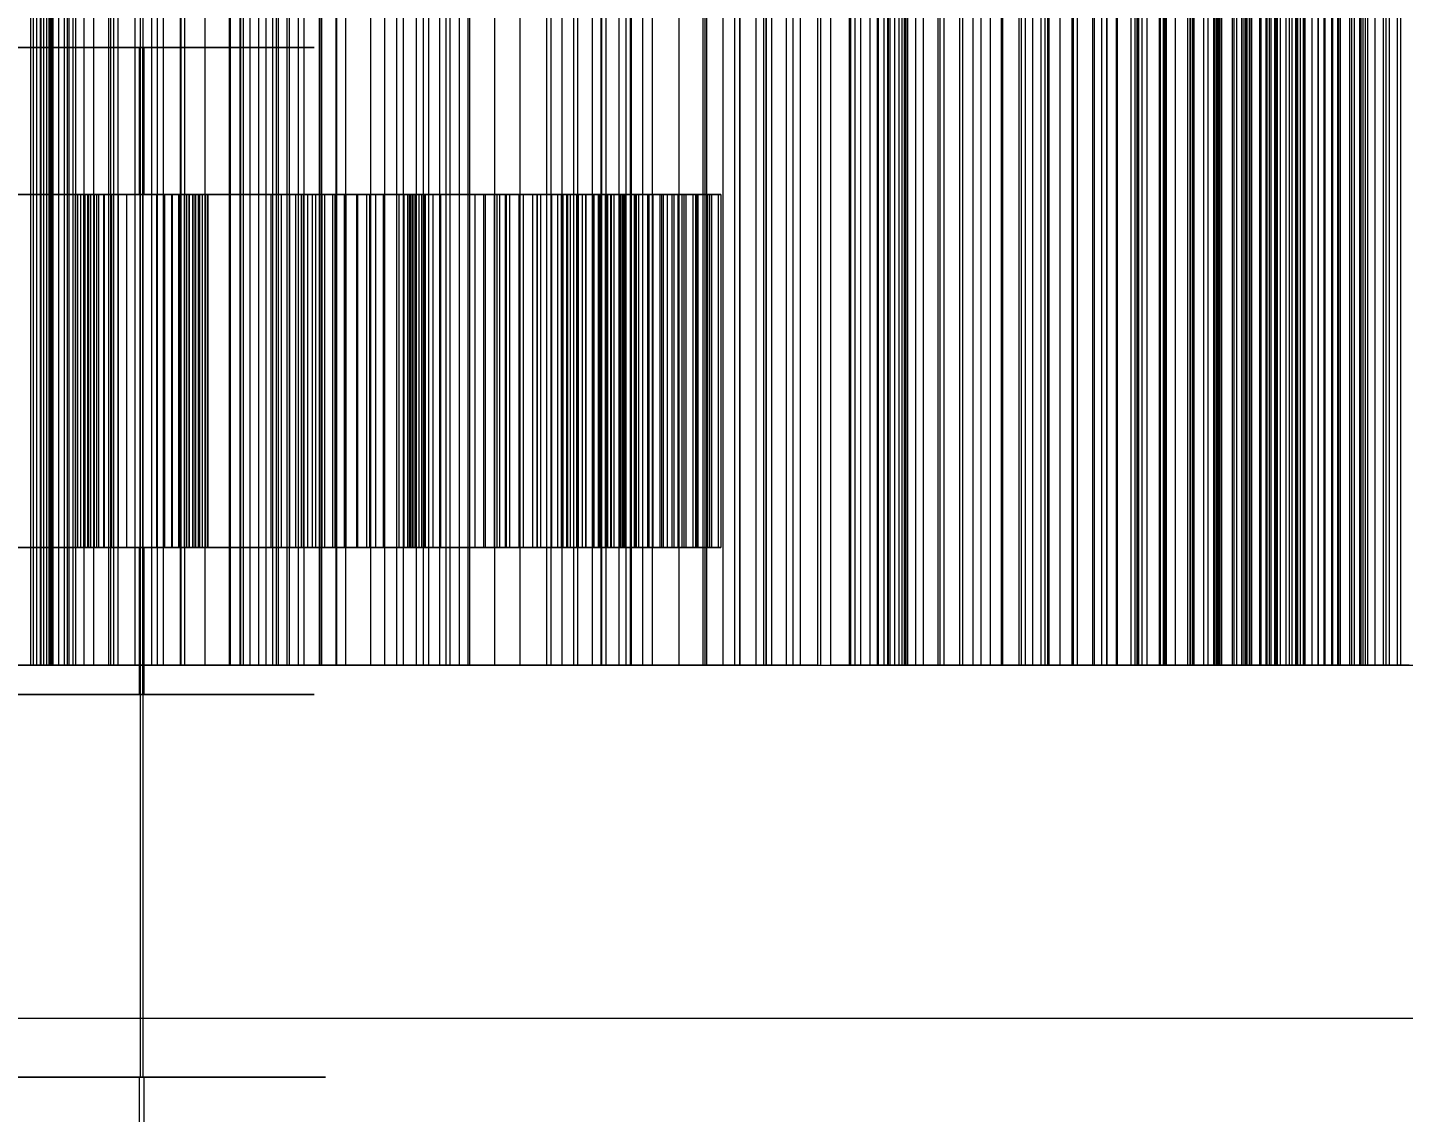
# Model space of a CAD drawing. Header units: millimetres. Extents: x -191664 to 191490, y -197311 to 10263.
# Drawn here: x 965.6 to 1199.5, y -109756 to -109571.6 of the extents above; entities that cross this region are included whole.
import ezdxf

# ---------------------------------------------------------------- set-up
doc = ezdxf.new("R2010")
doc.units = ezdxf.units.MM
doc.layers.add('DET_briquetadora_superior', color=7, linetype='Continuous', lineweight=0)
doc.layers.add('R15_COTAS_TRANSPORTE_P', color=1, linetype='Continuous', lineweight=0)
doc.dimstyles.new('PLANTA_20', dxfattribs={"dimtxt": 50, "dimasz": 30, "dimexe": 30, "dimexo": 16, "dimgap": 20, "dimtad": 1, "dimtih": 1, "dimtoh": 1, "dimdec": 1, "dimzin": 0, "dimdsep": 46, "dimcen": 0.09, "dimadec": 0, "dimazin": 0, "dimtfac": 1, "dimtdec": 4, "dimtofl": 0, "dimtmove": 0, "dimatfit": 3, "dimfxl": 1, "dimtolj": 1, "dimtzin": 0, "dimarcsym": 0})

# ---------------------------------------------------------------- blocks, each defined once
blk = doc.blocks.new('*D131')
at = {"layer": 'Defpoints', "color": 0, "transparency": 16777216}
for p in [(1100, -183968.15), (1139.8, -184162.66), (1104.62, -184212), (1304.62, -184212), (1304.62, -184212)]:
    blk.add_point(p, dxfattribs=at)
at = {"layer": 'R15_COTAS_TRANSPORTE_P', "color": 0, "lineweight": -2, "transparency": 16777216}
blk.add_arc((1304.62, -184212), 172.05, 140.0034, 169.9966, dxfattribs=at)
at = {"layer": 'R15_COTAS_TRANSPORTE_P', "color": 0, "transparency": 16777216}
for points in [[(1169.28, -184097.88), (1176.35, -184104.95), (1194.03, -184080.2)], [(1140.17, -184182.55), (1130.2, -184181.68), (1132.57, -184212)]]:
    blk.add_solid(points, dxfattribs=at)
blk = doc.blocks.new('*D133')
at = {"layer": 'Defpoints', "color": 0, "transparency": 16777216}
for p in [(439.69, -194147.98), (217.89, -194406.09), (-500, -194490), (-500, -194490), (500, -194490)]:
    blk.add_point(p, dxfattribs=at)
at = {"layer": 'R15_COTAS_TRANSPORTE_P', "color": 0, "lineweight": -2, "transparency": 16777216}
blk.add_arc((-500, -194490), 722.77, 2.37834, 17.62166, dxfattribs=at)
at = {"layer": 'R15_COTAS_TRANSPORTE_P', "color": 0, "transparency": 16777216}
for points in [[(184.12, -194272.81), (193.59, -194269.58), (179.18, -194242.8)], [(227.15, -194459.9), (217.15, -194460.11), (222.77, -194490)]]:
    blk.add_solid(points, dxfattribs=at)

msp = doc.modelspace()

# ---------------------------------------------------------------- linework, layer by layer
at = {"layer": 'DET_briquetadora_superior', "color": 9, "true_color": 0xb9c3c2}
for p, q in [((966.17, -109680), (966.17, -109480)), ((966.62, -109680), (966.62, -109480)), ((967.19, -109680), (967.19, -109480)), ((967.85, -109680), (967.85, -109480)), ((967.93, -109680), (967.93, -109480)), ((968.37, -109480), (968.37, -109680)), ((968.42, -109680), (968.42, -109480)), ((968.9, -109680), (968.9, -109480)), ((969.3, -109680), (969.3, -109480)), ((969.38, -109680), (969.38, -109480)), ((969.6, -109680), (969.6, -109480)), ((969.74, -109480), (969.74, -109680)), ((969.82, -109680), (969.82, -109480)), ((969.96, -109680), (969.96, -109480)), ((970, -109680), (970, -109480)), ((970.9, -109480), (970.9, -109680)), ((971.87, -109480), (971.87, -109680)), ((972.42, -109680), (972.42, -109480)), ((972.67, -109480), (972.67, -109680)), ((973.31, -109480), (973.31, -109680)), ((973.79, -109480), (973.79, -109680)), ((975.27, -109680), (975.27, -109480)), ((976.82, -109480), (976.82, -109680)), ((979.44, -109680), (979.44, -109480)), ((979.78, -109680), (979.78, -109480)), ((980.25, -109480), (980.25, -109680)), ((981.06, -109680), (981.06, -109480)), ((983.88, -109480), (983.88, -109680)), ((986.76, -109680), (986.76, -109480)), ((987.69, -109480), (987.69, -109680)), ((988.75, -109680), (988.75, -109480)), ((991.65, -109680), (991.65, -109480)), ((991.67, -109480), (991.67, -109680)), ((992.36, -109680), (992.36, -109480)), ((995.79, -109480), (995.79, -109680)), ((999.97, -109680), (999.97, -109480)), ((1000, -109480), (1000, -109680)), ((1000.06, -109480), (1000.06, -109680)), ((1001.76, -109680), (1001.76, -109480)), ((1001.82, -109480), (1001.82, -109680)), ((1002.35, -109680), (1002.35, -109480)), ((1003.44, -109480), (1003.44, -109680)), ((1004.88, -109480), (1004.88, -109680)), ((1006.16, -109480), (1006.16, -109680)), ((1007.28, -109480), (1007.28, -109680)), ((1007.91, -109480), (1007.91, -109680)), ((1008.26, -109480), (1008.26, -109680)), ((1009.74, -109680), (1009.74, -109480)), ((1010.17, -109680), (1010.17, -109480)), ((1011.65, -109480), (1011.65, -109680)), ((1012.67, -109680), (1012.67, -109480)), ((1015.26, -109680), (1015.26, -109480)), ((1015.53, -109680), (1015.53, -109480)), ((1015.59, -109480), (1015.59, -109680)), ((1018.12, -109680), (1018.12, -109480)), ((1018.21, -109680), (1018.21, -109480)), ((1019.69, -109480), (1019.69, -109680)), ((1023.94, -109480), (1023.94, -109680)), ((1026.38, -109680), (1026.38, -109480)), ((1028.34, -109480), (1028.34, -109680)), ((1029.46, -109480), (1029.46, -109680)), ((1031.71, -109480), (1031.71, -109680)), ((1032.86, -109480), (1032.86, -109680)), ((1033.77, -109480), (1033.77, -109680)), ((1035.67, -109480), (1035.67, -109680)), ((1036.76, -109480), (1036.76, -109680)), ((1037.42, -109480), (1037.42, -109680)), ((1039.02, -109480), (1039.02, -109680)), ((1040.48, -109480), (1040.48, -109680)), ((1040.55, -109680), (1040.55, -109480)), ((1040.78, -109480), (1040.78, -109680)), ((1044.98, -109480), (1044.98, -109680)), ((1049.33, -109480), (1049.33, -109680)), ((1053.82, -109480), (1053.82, -109680)), ((1054.66, -109680), (1054.66, -109480)), ((1056.47, -109480), (1056.47, -109680)), ((1058.44, -109480), (1058.44, -109680)), ((1059.13, -109480), (1059.13, -109680)), ((1061.62, -109480), (1061.62, -109680)), ((1063.09, -109480), (1063.09, -109680)), ((1063.17, -109480), (1063.17, -109680)), ((1063.95, -109480), (1063.95, -109680)), ((1066.15, -109480), (1066.15, -109680)), ((1067.35, -109480), (1067.35, -109680)), ((1068.14, -109680), (1068.14, -109480)), ((1068.21, -109480), (1068.21, -109680)), ((1070.15, -109480), (1070.15, -109680)), ((1071.78, -109480), (1071.78, -109680)), ((1076.34, -109480), (1076.34, -109680)), ((1080.5, -109680), (1080.5, -109480)), ((1080.77, -109480), (1080.77, -109680)), ((1081.02, -109480), (1081.02, -109680)), ((1083.81, -109480), (1083.81, -109680)), ((1085.81, -109480), (1085.81, -109680)), ((1086.64, -109480), (1086.64, -109680)), ((1086.7, -109480), (1086.7, -109680)), ((1089.45, -109480), (1089.45, -109680)), ((1090.72, -109480), (1090.72, -109680)), ((1091.11, -109480), (1091.11, -109680)), ((1091.24, -109680), (1091.24, -109480)), ((1092.08, -109480), (1092.08, -109680)), ((1094.58, -109480), (1094.58, -109680)), ((1095.71, -109480), (1095.71, -109680)), ((1096.97, -109480), (1096.97, -109680)), ((1099.97, -109680), (1099.97, -109480)), ((1100.43, -109480), (1100.43, -109680)), ((1102.13, -109480), (1102.13, -109680)), ((1105.27, -109480), (1105.27, -109680)), ((1105.52, -109480), (1105.52, -109680)), ((1106.33, -109680), (1106.33, -109480)), ((1107.19, -109480), (1107.19, -109680)), ((1108.78, -109480), (1108.78, -109680)), ((1110.1, -109680), (1110.1, -109480)), ((1110.2, -109480), (1110.2, -109680)), ((1111.25, -109680), (1111.25, -109480)), ((1111.82, -109480), (1111.82, -109680)), ((1111.92, -109480), (1111.92, -109680)), ((1112.24, -109680), (1112.24, -109480)), ((1113.08, -109680), (1113.08, -109480)), ((1113.77, -109680), (1113.77, -109480)), ((1114.31, -109680), (1114.31, -109480)), ((1114.69, -109680), (1114.69, -109480)), ((1114.92, -109680), (1114.92, -109480)), ((1114.95, -109480), (1114.95, -109680)), ((1115, -109680), (1115, -109480)), ((1115.22, -109480), (1115.22, -109680)), ((1116.56, -109480), (1116.56, -109680)), ((1117.87, -109480), (1117.87, -109680)), ((1120.34, -109480), (1120.34, -109680)), ((1120.7, -109480), (1120.7, -109680)), ((1121.4, -109480), (1121.4, -109680)), ((1124.05, -109480), (1124.05, -109680)), ((1124.55, -109480), (1124.55, -109680)), ((1126.33, -109480), (1126.33, -109680)), ((1127.65, -109480), (1127.65, -109680)), ((1129.28, -109480), (1129.28, -109680)), ((1131.14, -109480), (1131.14, -109680)), ((1131.35, -109480), (1131.35, -109680)), ((1134.11, -109480), (1134.11, -109680)), ((1134.55, -109480), (1134.55, -109680)), ((1135.22, -109480), (1135.22, -109680)), ((1136.44, -109480), (1136.44, -109680)), ((1137.86, -109480), (1137.86, -109680)), ((1138.54, -109480), (1138.54, -109680)), ((1139.03, -109480), (1139.03, -109680)), ((1139.21, -109480), (1139.21, -109680)), ((1141.09, -109480), (1141.09, -109680)), ((1143.12, -109480), (1143.12, -109680)), ((1143.34, -109480), (1143.34, -109680)), ((1144.02, -109480), (1144.02, -109680)), ((1146.63, -109480), (1146.63, -109680)), ((1146.94, -109480), (1146.94, -109680)), ((1148.21, -109480), (1148.21, -109680)), ((1149.02, -109480), (1149.02, -109680)), ((1149.07, -109480), (1149.07, -109680)), ((1150.69, -109480), (1150.69, -109680)), ((1150.87, -109480), (1150.87, -109680)), ((1153.15, -109480), (1153.15, -109680)), ((1153.84, -109480), (1153.84, -109680)), ((1154.19, -109480), (1154.19, -109680)), ((1154.36, -109480), (1154.36, -109680)), ((1154.46, -109480), (1154.46, -109680)), ((1155.04, -109480), (1155.04, -109680)), ((1155.91, -109480), (1155.91, -109680)), ((1157.96, -109480), (1157.96, -109680)), ((1158.15, -109480), (1158.15, -109680)), ((1158.64, -109480), (1158.64, -109680)), ((1158.72, -109480), (1158.72, -109680)), ((1158.91, -109480), (1158.91, -109680)), ((1159.12, -109480), (1159.12, -109680)), ((1159.15, -109480), (1159.15, -109680)), ((1160.7, -109480), (1160.7, -109680)), ((1162.78, -109480), (1162.78, -109680)), ((1163.19, -109480), (1163.19, -109680)), ((1163.21, -109480), (1163.21, -109680)), ((1163.25, -109480), (1163.25, -109680)), ((1163.27, -109480), (1163.27, -109680)), ((1163.31, -109480), (1163.31, -109680)), ((1163.63, -109480), (1163.63, -109680)), ((1163.85, -109480), (1163.85, -109680)), ((1165.53, -109480), (1165.53, -109680)), ((1166.27, -109480), (1166.27, -109680)), ((1167.2, -109480), (1167.2, -109680)), ((1167.4, -109480), (1167.4, -109680)), ((1167.67, -109480), (1167.67, -109680)), ((1167.72, -109480), (1167.72, -109680)), ((1167.83, -109480), (1167.83, -109680)), ((1168.08, -109480), (1168.08, -109680)), ((1168.28, -109480), (1168.28, -109680)), ((1168.57, -109480), (1168.57, -109680)), ((1168.59, -109480), (1168.59, -109680)), ((1170.37, -109480), (1170.37, -109680)), ((1170.65, -109480), (1170.65, -109680)), ((1171.14, -109480), (1171.14, -109680)), ((1171.99, -109480), (1171.99, -109680)), ((1172.03, -109480), (1172.03, -109680)), ((1172.4, -109480), (1172.4, -109680)), ((1172.67, -109480), (1172.67, -109680)), ((1172.88, -109480), (1172.88, -109680)), ((1173.3, -109480), (1173.3, -109680)), ((1173.57, -109480), (1173.57, -109680)), ((1173.69, -109480), (1173.69, -109680)), ((1175.05, -109480), (1175.05, -109680)), ((1175.24, -109480), (1175.24, -109680)), ((1176.09, -109480), (1176.09, -109680)), ((1176.27, -109480), (1176.27, -109680)), ((1176.67, -109480), (1176.67, -109680)), ((1176.94, -109480), (1176.94, -109680)), ((1177.61, -109480), (1177.61, -109680)), ((1177.68, -109480), (1177.68, -109680)), ((1177.79, -109480), (1177.79, -109680)), ((1178.03, -109480), (1178.03, -109680)), ((1178.58, -109480), (1178.58, -109680)), ((1179.49, -109480), (1179.49, -109680)), ((1180.11, -109480), (1180.11, -109680)), ((1180.51, -109480), (1180.51, -109680)), ((1181.14, -109480), (1181.14, -109680)), ((1181.32, -109480), (1181.32, -109680)), ((1181.47, -109480), (1181.47, -109680)), ((1181.93, -109480), (1181.93, -109680)), ((1182.48, -109480), (1182.48, -109680)), ((1182.52, -109480), (1182.52, -109680)), ((1182.75, -109480), (1182.75, -109680)), ((1183.96, -109480), (1183.96, -109680)), ((1184.98, -109480), (1184.98, -109680)), ((1185, -109480), (1185, -109680)), ((1185.97, -109480), (1185.97, -109680)), ((1185.99, -109480), (1185.99, -109680)), ((1186.12, -109480), (1186.12, -109680)), ((1186.16, -109480), (1186.16, -109680)), ((1187.26, -109480), (1187.26, -109680)), ((1187.41, -109480), (1187.41, -109680)), ((1187.47, -109480), (1187.47, -109680)), ((1188.3, -109480), (1188.3, -109680)), ((1188.46, -109480), (1188.46, -109680)), ((1188.75, -109480), (1188.75, -109680)), ((1190.36, -109480), (1190.36, -109680)), ((1190.66, -109480), (1190.66, -109680)), ((1191.14, -109480), (1191.14, -109680)), ((1192.02, -109480), (1192.02, -109680)), ((1192.27, -109480), (1192.27, -109680)), ((1192.59, -109480), (1192.59, -109680)), ((1192.99, -109480), (1192.99, -109680)), ((1193.41, -109480), (1193.41, -109680)), ((1194.65, -109480), (1194.65, -109680)), ((1196.08, -109480), (1196.08, -109680)), ((1196.5, -109480), (1196.5, -109680)), ((1197.08, -109480), (1197.08, -109680)), ((1198.46, -109480), (1198.46, -109680)), ((1199, -109480), (1199, -109680)), ((984.77, -109510), (984.77, -109750)), ((985.23, -109510), (985.23, -109750)), ((971.64, -109575), (961.31, -109575)), ((961.79, -109575), (972.33, -109575)), ((970.78, -109575), (967.4, -109575)), ((967.4, -109575), (967.5, -109575)), ((967.5, -109575), (971.07, -109575)), ((976.98, -109575), (970.78, -109575)), ((971.07, -109575), (977.4, -109575)), ((984.62, -109575), (971.64, -109575)), ((972.33, -109575), (985.38, -109575)), ((984.77, -109575), (976.98, -109575)), ((977.4, -109575), (985.23, -109575)), ((997.67, -109575), (984.62, -109575)), ((984.62, -109575), (984.62, -109600)), ((984.77, -109685), (984.77, -109575)), ((992.6, -109575), (984.77, -109575)), ((985.23, -109685), (985.23, -109575)), ((985.23, -109575), (993.02, -109575)), ((985.38, -109575), (998.36, -109575)), ((985.38, -109575), (985.38, -109600)), ((998.93, -109575), (992.6, -109575)), ((993.02, -109575), (999.22, -109575)), ((1008.21, -109575), (997.67, -109575)), ((998.36, -109575), (1008.69, -109575)), ((1002.5, -109575), (998.93, -109575)), ((999.22, -109575), (1002.6, -109575)), ((1002.6, -109575), (1002.5, -109575)), ((1014.16, -109575), (1008.21, -109575)), ((1008.69, -109575), (1014.33, -109575)), ((1014.33, -109575), (1014.16, -109575)), ((975.14, -109600), (961.25, -109600)), ((961.31, -109600), (971.64, -109600)), ((972.33, -109600), (961.79, -109600)), ((962.99, -109600), (976.97, -109600)), ((971.64, -109600), (984.62, -109600)), ((985.38, -109600), (972.33, -109600)), ((973.72, -109600), (973.72, -109660)), ((973.76, -109600), (973.72, -109600)), ((973.72, -109600), (975.14, -109600)), ((973.76, -109600), (973.76, -109660)), ((974.1, -109600), (973.76, -109600)), ((974.1, -109600), (974.1, -109660)), ((974.66, -109600), (974.1, -109600)), ((974.66, -109600), (974.66, -109660)), ((975.39, -109600), (974.66, -109600)), ((975.14, -109600), (975.14, -109660)), ((975.39, -109600), (975.39, -109660)), ((976.29, -109600), (975.39, -109600)), ((975.81, -109600), (975.81, -109660)), ((976.97, -109600), (975.81, -109600)), ((975.81, -109600), (975.91, -109600)), ((975.91, -109600), (975.91, -109660)), ((975.91, -109600), (976.31, -109600)), ((976.29, -109600), (976.29, -109660)), ((977.35, -109600), (976.29, -109600)), ((976.31, -109600), (976.31, -109660)), ((976.31, -109600), (976.92, -109600)), ((976.92, -109600), (976.92, -109660)), ((976.92, -109600), (977.72, -109600)), ((976.97, -109600), (976.97, -109660)), ((977.35, -109600), (977.35, -109660)), ((978.56, -109600), (977.35, -109600)), ((977.72, -109600), (977.72, -109660)), ((977.72, -109600), (978.68, -109600)), ((978.56, -109600), (978.56, -109660)), ((979.91, -109600), (978.56, -109600)), ((978.68, -109600), (978.68, -109660)), ((978.68, -109600), (979.8, -109600)), ((979.8, -109600), (979.8, -109660)), ((979.8, -109600), (981.06, -109600)), ((979.91, -109600), (979.91, -109660)), ((987.53, -109600), (979.91, -109600)), ((981.06, -109600), (981.06, -109660)), ((981.06, -109600), (982.47, -109600)), ((982.47, -109600), (982.47, -109660)), ((982.47, -109600), (990.09, -109600)), ((984.62, -109600), (997.67, -109600)), ((998.36, -109600), (985.38, -109600)), ((987.53, -109600), (987.53, -109660)), ((988.94, -109600), (987.53, -109600)), ((988.94, -109600), (988.94, -109660)), ((990.2, -109600), (988.94, -109600)), ((990.09, -109600), (990.09, -109660)), ((990.09, -109600), (991.44, -109600)), ((990.2, -109600), (990.2, -109660)), ((991.32, -109600), (990.2, -109600)), ((991.32, -109600), (991.32, -109660)), ((992.28, -109600), (991.32, -109600)), ((991.44, -109600), (991.44, -109660)), ((991.44, -109600), (992.65, -109600)), ((992.28, -109600), (992.28, -109660)), ((993.08, -109600), (992.28, -109600)), ((992.65, -109600), (992.65, -109660)), ((992.65, -109600), (993.71, -109600)), ((993.03, -109600), (993.03, -109660)), ((1007.01, -109600), (993.03, -109600)), ((993.03, -109600), (994.19, -109600)), ((993.08, -109600), (993.08, -109660)), ((993.69, -109600), (993.08, -109600)), ((993.69, -109600), (993.69, -109660)), ((994.09, -109600), (993.69, -109600)), ((993.71, -109600), (993.71, -109660)), ((993.71, -109600), (994.61, -109600)), ((994.09, -109600), (994.09, -109660)), ((994.19, -109600), (994.09, -109600)), ((994.19, -109600), (994.19, -109660)), ((994.61, -109600), (994.61, -109660)), ((994.61, -109600), (995.34, -109600)), ((994.86, -109600), (994.86, -109660)), ((996.28, -109600), (994.86, -109600)), ((994.86, -109600), (1008.75, -109600)), ((995.34, -109600), (995.34, -109660)), ((995.34, -109600), (995.9, -109600)), ((995.9, -109600), (995.9, -109660)), ((995.9, -109600), (996.24, -109600)), ((996.24, -109600), (996.24, -109660)), ((996.24, -109600), (996.28, -109600)), ((996.28, -109600), (996.28, -109660)), ((997.67, -109600), (1008.21, -109600)), ((1008.69, -109600), (998.36, -109600)), ((1007.01, -109600), (1007.01, -109660)), ((1010.17, -109600), (1007.01, -109600)), ((1008.21, -109600), (1014.16, -109600)), ((1014.33, -109600), (1008.69, -109600)), ((1008.75, -109600), (1008.75, -109660)), ((1008.75, -109600), (1012.17, -109600)), ((1010.17, -109600), (1010.17, -109660)), ((1011.19, -109600), (1010.17, -109600)), ((1011.19, -109600), (1011.19, -109660)), ((1012.49, -109600), (1011.19, -109600)), ((1012.17, -109600), (1012.17, -109660)), ((1012.17, -109600), (1013.24, -109600)), ((1012.49, -109600), (1012.49, -109660)), ((1013.99, -109600), (1012.49, -109600)), ((1013.24, -109600), (1013.24, -109660)), ((1013.24, -109600), (1014.58, -109600)), ((1013.99, -109600), (1013.99, -109660)), ((1015.66, -109600), (1013.99, -109600)), ((1014.16, -109600), (1014.33, -109600)), ((1014.58, -109600), (1014.58, -109660)), ((1014.58, -109600), (1016.13, -109600)), ((1015.66, -109600), (1015.66, -109660)), ((1017.48, -109600), (1015.66, -109600)), ((1016.13, -109600), (1016.13, -109660)), ((1016.13, -109600), (1017.84, -109600)), ((1017.48, -109600), (1017.48, -109660)), ((1019.44, -109600), (1017.48, -109600)), ((1017.84, -109600), (1017.84, -109660)), ((1017.84, -109600), (1019.71, -109600)), ((1019.44, -109600), (1019.44, -109660)), ((1021.53, -109600), (1019.44, -109600)), ((1019.71, -109600), (1019.71, -109660)), ((1019.71, -109600), (1021.71, -109600)), ((1021.53, -109600), (1021.53, -109660)), ((1023.75, -109600), (1021.53, -109600)), ((1021.71, -109600), (1021.71, -109660)), ((1021.71, -109600), (1023.84, -109600)), ((1023.23, -109600), (1023.23, -109660)), ((1034.51, -109600), (1023.23, -109600)), ((1023.23, -109600), (1028.73, -109600)), ((1023.75, -109600), (1023.75, -109660)), ((1030.65, -109600), (1023.75, -109600)), ((1023.84, -109600), (1023.84, -109660)), ((1023.84, -109600), (1026.1, -109600)), ((1024.78, -109600), (1024.78, -109660)), ((1030.5, -109600), (1024.78, -109600)), ((1024.78, -109600), (1035.83, -109600)), ((1026.1, -109600), (1026.1, -109660)), ((1026.1, -109600), (1032.92, -109600)), ((1028.73, -109600), (1028.73, -109660)), ((1028.73, -109600), (1029.62, -109600)), ((1029.62, -109600), (1029.62, -109660)), ((1029.62, -109600), (1030.24, -109600)), ((1030.24, -109600), (1030.24, -109660)), ((1030.24, -109600), (1030.69, -109600)), ((1030.5, -109600), (1030.5, -109660)), ((1031.44, -109600), (1030.5, -109600)), ((1030.65, -109600), (1030.65, -109660)), ((1030.94, -109600), (1030.65, -109600)), ((1030.69, -109600), (1030.69, -109660)), ((1030.69, -109600), (1030.97, -109600)), ((1030.94, -109600), (1030.94, -109660)), ((1031.09, -109600), (1030.94, -109600)), ((1030.97, -109600), (1030.97, -109660)), ((1030.97, -109600), (1031.1, -109600)), ((1031.09, -109600), (1031.09, -109660)), ((1031.1, -109600), (1031.09, -109600)), ((1031.1, -109600), (1031.1, -109660)), ((1031.44, -109600), (1031.44, -109660)), ((1032.12, -109600), (1031.44, -109600)), ((1032.12, -109600), (1032.12, -109660)), ((1032.62, -109600), (1032.12, -109600)), ((1032.62, -109600), (1032.62, -109660)), ((1032.97, -109600), (1032.62, -109600)), ((1032.92, -109600), (1032.92, -109660)), ((1032.92, -109600), (1033.13, -109600)), ((1032.97, -109600), (1032.97, -109660)), ((1033.16, -109600), (1032.97, -109600)), ((1033.13, -109600), (1033.13, -109660)), ((1033.13, -109600), (1033.22, -109600)), ((1033.16, -109600), (1033.16, -109660)), ((1033.22, -109600), (1033.16, -109600)), ((1033.22, -109600), (1033.22, -109660)), ((1034.51, -109600), (1034.51, -109660)), ((1041.64, -109600), (1034.51, -109600)), ((1035.83, -109600), (1035.83, -109660)), ((1035.83, -109600), (1043.15, -109600)), ((1041.64, -109600), (1041.64, -109660)), ((1043.43, -109600), (1041.64, -109600)), ((1043.15, -109600), (1043.15, -109660)), ((1043.15, -109600), (1044.97, -109600)), ((1043.43, -109600), (1043.43, -109660)), ((1045.43, -109600), (1043.43, -109600)), ((1044.97, -109600), (1044.97, -109660)), ((1044.97, -109600), (1047, -109600)), ((1045.43, -109600), (1045.43, -109660)), ((1047.58, -109600), (1045.43, -109600)), ((1045.85, -109600), (1045.85, -109660)), ((1052.22, -109600), (1045.85, -109600)), ((1045.85, -109600), (1054.61, -109600)), ((1046.81, -109600), (1046.81, -109660)), ((1055.71, -109600), (1046.81, -109600)), ((1046.81, -109600), (1052.85, -109600)), ((1047, -109600), (1047, -109660)), ((1047, -109600), (1049.17, -109600)), ((1047.58, -109600), (1047.58, -109660)), ((1049.85, -109600), (1047.58, -109600)), ((1049.17, -109600), (1049.17, -109660)), ((1049.17, -109600), (1051.47, -109600)), ((1049.85, -109600), (1049.85, -109660)), ((1052.23, -109600), (1049.85, -109600)), ((1051.47, -109600), (1051.47, -109660)), ((1051.47, -109600), (1053.86, -109600)), ((1052.22, -109600), (1052.22, -109660)), ((1061.89, -109600), (1052.22, -109600)), ((1052.23, -109600), (1052.23, -109660)), ((1054.7, -109600), (1052.23, -109600)), ((1052.85, -109600), (1052.85, -109660)), ((1052.85, -109600), (1062.61, -109600)), ((1053.86, -109600), (1053.86, -109660)), ((1053.86, -109600), (1056.35, -109600)), ((1054.61, -109600), (1054.61, -109660)), ((1054.61, -109600), (1056.31, -109600)), ((1054.7, -109600), (1054.7, -109660)), ((1057.26, -109600), (1054.7, -109600)), ((1055.71, -109600), (1055.71, -109660)), ((1057.44, -109600), (1055.71, -109600)), ((1056.31, -109600), (1056.31, -109660)), ((1056.31, -109600), (1057.84, -109600)), ((1056.35, -109600), (1056.35, -109660)), ((1056.35, -109600), (1058.93, -109600)), ((1056.42, -109600), (1056.42, -109660)), ((1056.6, -109600), (1056.42, -109600)), ((1056.42, -109600), (1066.7, -109600)), ((1056.6, -109600), (1056.6, -109660)), ((1066.91, -109600), (1056.6, -109600)), ((1057.26, -109600), (1057.26, -109660)), ((1059.91, -109600), (1057.26, -109600)), ((1057.44, -109600), (1057.44, -109660)), ((1059.02, -109600), (1057.44, -109600)), ((1057.84, -109600), (1057.84, -109660)), ((1057.84, -109600), (1059.25, -109600)), ((1058.93, -109600), (1058.93, -109660)), ((1058.93, -109600), (1061.58, -109600)), ((1059.02, -109600), (1059.02, -109660)), ((1060.47, -109600), (1059.02, -109600)), ((1059.25, -109600), (1059.25, -109660)), ((1059.25, -109600), (1060.55, -109600)), ((1059.91, -109600), (1059.91, -109660)), ((1064.73, -109600), (1059.91, -109600)), ((1060.47, -109600), (1060.47, -109660)), ((1061.83, -109600), (1060.47, -109600)), ((1060.55, -109600), (1060.55, -109660)), ((1060.55, -109600), (1061.75, -109600)), ((1061.58, -109600), (1061.58, -109660)), ((1061.58, -109600), (1066.25, -109600)), ((1061.75, -109600), (1061.75, -109660)), ((1061.75, -109600), (1062.84, -109600)), ((1061.83, -109600), (1061.83, -109660)), ((1063.08, -109600), (1061.83, -109600)), ((1061.89, -109600), (1061.89, -109660)), ((1064.09, -109600), (1061.89, -109600)), ((1062.61, -109600), (1062.61, -109660)), ((1062.61, -109600), (1064.83, -109600)), ((1062.84, -109600), (1062.84, -109660)), ((1062.84, -109600), (1063.84, -109600)), ((1063.08, -109600), (1063.08, -109660)), ((1064.24, -109600), (1063.08, -109600)), ((1063.84, -109600), (1063.84, -109660)), ((1063.84, -109600), (1064.73, -109600)), ((1064.09, -109600), (1064.09, -109660)), ((1066.4, -109600), (1064.09, -109600)), ((1064.24, -109600), (1064.24, -109660)), ((1065.3, -109600), (1064.24, -109600)), ((1064.73, -109600), (1064.73, -109660)), ((1064.83, -109600), (1064.83, -109660)), ((1064.83, -109600), (1067.13, -109600)), ((1065.3, -109600), (1065.3, -109660)), ((1066.25, -109600), (1065.3, -109600)), ((1066.25, -109600), (1066.25, -109660)), ((1066.4, -109600), (1066.4, -109660)), ((1068.77, -109600), (1066.4, -109600)), ((1066.7, -109600), (1066.7, -109660)), ((1066.7, -109600), (1068.87, -109600)), ((1066.91, -109600), (1066.91, -109660)), ((1069.1, -109600), (1066.91, -109600)), ((1067.13, -109600), (1067.13, -109660)), ((1067.13, -109600), (1069.5, -109600)), ((1068.77, -109600), (1068.77, -109660)), ((1071.19, -109600), (1068.77, -109600)), ((1068.87, -109600), (1068.87, -109660)), ((1068.87, -109600), (1071, -109600)), ((1069.1, -109600), (1069.1, -109660)), ((1071.25, -109600), (1069.1, -109600)), ((1069.5, -109600), (1069.5, -109660)), ((1069.5, -109600), (1071.92, -109600)), ((1071, -109600), (1071, -109660)), ((1071, -109600), (1073.1, -109600)), ((1071.19, -109600), (1071.19, -109660)), ((1073.66, -109600), (1071.19, -109600)), ((1071.25, -109600), (1071.25, -109660)), ((1073.37, -109600), (1071.25, -109600)), ((1071.92, -109600), (1071.92, -109660)), ((1071.92, -109600), (1074.38, -109600)), ((1073.1, -109600), (1073.1, -109660)), ((1073.1, -109600), (1075.16, -109600)), ((1073.37, -109600), (1073.37, -109660)), ((1075.47, -109600), (1073.37, -109600)), ((1073.66, -109600), (1073.66, -109660)), ((1076.16, -109600), (1073.66, -109600)), ((1074.38, -109600), (1074.38, -109660)), ((1074.38, -109600), (1076.86, -109600)), ((1075.16, -109600), (1075.16, -109660)), ((1075.16, -109600), (1077.19, -109600)), ((1075.47, -109600), (1075.47, -109660)), ((1077.53, -109600), (1075.47, -109600)), ((1076.16, -109600), (1076.16, -109660)), ((1078.69, -109600), (1076.16, -109600)), ((1076.86, -109600), (1076.86, -109660)), ((1076.86, -109600), (1079.37, -109600)), ((1077.19, -109600), (1077.19, -109660)), ((1077.19, -109600), (1079.18, -109600)), ((1077.53, -109600), (1077.53, -109660)), ((1079.56, -109600), (1077.53, -109600)), ((1078.69, -109600), (1078.69, -109660)), ((1081.23, -109600), (1078.69, -109600)), ((1079.18, -109600), (1079.18, -109660)), ((1079.18, -109600), (1081.13, -109600)), ((1079.37, -109600), (1079.37, -109660)), ((1079.37, -109600), (1081.9, -109600)), ((1079.56, -109600), (1079.56, -109660)), ((1081.55, -109600), (1079.56, -109600)), ((1081.13, -109600), (1081.13, -109660)), ((1081.13, -109600), (1083.02, -109600)), ((1081.23, -109600), (1081.23, -109660)), ((1083.02, -109600), (1081.23, -109600)), ((1081.55, -109600), (1081.55, -109660)), ((1083.5, -109600), (1081.55, -109600)), ((1081.9, -109600), (1081.9, -109660)), ((1081.9, -109600), (1083.5, -109600)), ((1083.02, -109600), (1083.02, -109660)), ((1083.5, -109600), (1083.5, -109660)), ((975.14, -109660), (961.25, -109660)), ((961.31, -109660), (971.64, -109660)), ((972.33, -109660), (961.79, -109660)), ((962.99, -109660), (976.97, -109660)), ((971.64, -109660), (984.62, -109660)), ((985.38, -109660), (972.33, -109660)), ((973.76, -109660), (973.72, -109660)), ((973.72, -109660), (975.14, -109660)), ((974.1, -109660), (973.76, -109660)), ((974.66, -109660), (974.1, -109660)), ((975.39, -109660), (974.66, -109660)), ((976.29, -109660), (975.39, -109660)), ((976.97, -109660), (975.81, -109660)), ((975.81, -109660), (975.91, -109660)), ((975.91, -109660), (976.31, -109660)), ((977.35, -109660), (976.29, -109660)), ((976.31, -109660), (976.92, -109660)), ((976.92, -109660), (977.72, -109660)), ((978.56, -109660), (977.35, -109660)), ((977.72, -109660), (978.68, -109660)), ((979.91, -109660), (978.56, -109660)), ((978.68, -109660), (979.8, -109660)), ((979.8, -109660), (981.06, -109660)), ((987.53, -109660), (979.91, -109660)), ((981.06, -109660), (982.47, -109660)), ((982.47, -109660), (990.09, -109660)), ((984.62, -109660), (997.67, -109660)), ((984.62, -109660), (984.62, -109685)), ((998.36, -109660), (985.38, -109660)), ((985.38, -109660), (985.38, -109685)), ((988.94, -109660), (987.53, -109660)), ((990.2, -109660), (988.94, -109660)), ((990.09, -109660), (991.44, -109660)), ((991.32, -109660), (990.2, -109660)), ((992.28, -109660), (991.32, -109660)), ((991.44, -109660), (992.65, -109660)), ((993.08, -109660), (992.28, -109660)), ((992.65, -109660), (993.71, -109660)), ((1007.01, -109660), (993.03, -109660)), ((993.03, -109660), (994.19, -109660)), ((993.69, -109660), (993.08, -109660)), ((994.09, -109660), (993.69, -109660)), ((993.71, -109660), (994.61, -109660)), ((994.19, -109660), (994.09, -109660)), ((994.61, -109660), (995.34, -109660)), ((996.28, -109660), (994.86, -109660)), ((994.86, -109660), (1008.75, -109660)), ((995.34, -109660), (995.9, -109660)), ((995.9, -109660), (996.24, -109660)), ((996.24, -109660), (996.28, -109660)), ((997.67, -109660), (1008.21, -109660)), ((1008.69, -109660), (998.36, -109660)), ((1010.17, -109660), (1007.01, -109660)), ((1008.21, -109660), (1014.16, -109660)), ((1014.33, -109660), (1008.69, -109660)), ((1008.75, -109660), (1012.17, -109660)), ((1011.19, -109660), (1010.17, -109660)), ((1012.49, -109660), (1011.19, -109660)), ((1012.17, -109660), (1013.24, -109660)), ((1013.99, -109660), (1012.49, -109660)), ((1013.24, -109660), (1014.58, -109660)), ((1015.66, -109660), (1013.99, -109660)), ((1014.16, -109660), (1014.33, -109660)), ((1014.58, -109660), (1016.13, -109660)), ((1017.48, -109660), (1015.66, -109660)), ((1016.13, -109660), (1017.84, -109660)), ((1019.44, -109660), (1017.48, -109660)), ((1017.84, -109660), (1019.71, -109660)), ((1021.53, -109660), (1019.44, -109660)), ((1019.71, -109660), (1021.71, -109660)), ((1023.75, -109660), (1021.53, -109660)), ((1021.71, -109660), (1023.84, -109660)), ((1034.51, -109660), (1023.23, -109660)), ((1023.23, -109660), (1028.73, -109660)), ((1030.65, -109660), (1023.75, -109660)), ((1023.84, -109660), (1026.1, -109660)), ((1030.5, -109660), (1024.78, -109660)), ((1024.78, -109660), (1035.83, -109660)), ((1026.1, -109660), (1032.92, -109660)), ((1028.73, -109660), (1029.62, -109660)), ((1029.62, -109660), (1030.24, -109660)), ((1030.24, -109660), (1030.69, -109660)), ((1031.44, -109660), (1030.5, -109660)), ((1030.94, -109660), (1030.65, -109660)), ((1030.69, -109660), (1030.97, -109660)), ((1031.09, -109660), (1030.94, -109660)), ((1030.97, -109660), (1031.1, -109660)), ((1031.1, -109660), (1031.09, -109660)), ((1032.12, -109660), (1031.44, -109660)), ((1032.62, -109660), (1032.12, -109660)), ((1032.97, -109660), (1032.62, -109660)), ((1032.92, -109660), (1033.13, -109660)), ((1033.16, -109660), (1032.97, -109660)), ((1033.13, -109660), (1033.22, -109660)), ((1033.22, -109660), (1033.16, -109660)), ((1041.64, -109660), (1034.51, -109660)), ((1035.83, -109660), (1043.15, -109660)), ((1043.43, -109660), (1041.64, -109660)), ((1043.15, -109660), (1044.97, -109660)), ((1045.43, -109660), (1043.43, -109660)), ((1044.97, -109660), (1047, -109660)), ((1047.58, -109660), (1045.43, -109660)), ((1052.22, -109660), (1045.85, -109660)), ((1045.85, -109660), (1054.61, -109660)), ((1055.71, -109660), (1046.81, -109660)), ((1046.81, -109660), (1052.85, -109660)), ((1047, -109660), (1049.17, -109660)), ((1049.85, -109660), (1047.58, -109660)), ((1049.17, -109660), (1051.47, -109660)), ((1052.23, -109660), (1049.85, -109660)), ((1051.47, -109660), (1053.86, -109660)), ((1061.89, -109660), (1052.22, -109660)), ((1054.7, -109660), (1052.23, -109660)), ((1052.85, -109660), (1062.61, -109660)), ((1053.86, -109660), (1056.35, -109660)), ((1054.61, -109660), (1056.31, -109660)), ((1057.26, -109660), (1054.7, -109660)), ((1057.44, -109660), (1055.71, -109660)), ((1056.31, -109660), (1057.84, -109660)), ((1056.35, -109660), (1058.93, -109660)), ((1056.6, -109660), (1056.42, -109660)), ((1056.42, -109660), (1066.7, -109660)), ((1066.91, -109660), (1056.6, -109660)), ((1059.91, -109660), (1057.26, -109660)), ((1059.02, -109660), (1057.44, -109660)), ((1057.84, -109660), (1059.25, -109660)), ((1058.93, -109660), (1061.58, -109660)), ((1060.47, -109660), (1059.02, -109660)), ((1059.25, -109660), (1060.55, -109660)), ((1064.73, -109660), (1059.91, -109660)), ((1061.83, -109660), (1060.47, -109660)), ((1060.55, -109660), (1061.75, -109660)), ((1061.58, -109660), (1066.25, -109660)), ((1061.75, -109660), (1062.84, -109660)), ((1063.08, -109660), (1061.83, -109660)), ((1064.09, -109660), (1061.89, -109660)), ((1062.61, -109660), (1064.83, -109660)), ((1062.84, -109660), (1063.84, -109660)), ((1064.24, -109660), (1063.08, -109660)), ((1063.84, -109660), (1064.73, -109660)), ((1066.4, -109660), (1064.09, -109660)), ((1065.3, -109660), (1064.24, -109660)), ((1064.83, -109660), (1067.13, -109660)), ((1066.25, -109660), (1065.3, -109660)), ((1068.77, -109660), (1066.4, -109660)), ((1066.7, -109660), (1068.87, -109660)), ((1069.1, -109660), (1066.91, -109660)), ((1067.13, -109660), (1069.5, -109660)), ((1071.19, -109660), (1068.77, -109660)), ((1068.87, -109660), (1071, -109660)), ((1071.25, -109660), (1069.1, -109660)), ((1069.5, -109660), (1071.92, -109660)), ((1071, -109660), (1073.1, -109660)), ((1073.66, -109660), (1071.19, -109660)), ((1073.37, -109660), (1071.25, -109660)), ((1071.92, -109660), (1074.38, -109660)), ((1073.1, -109660), (1075.16, -109660)), ((1075.47, -109660), (1073.37, -109660)), ((1076.16, -109660), (1073.66, -109660)), ((1074.38, -109660), (1076.86, -109660)), ((1075.16, -109660), (1077.19, -109660)), ((1077.53, -109660), (1075.47, -109660)), ((1078.69, -109660), (1076.16, -109660)), ((1076.86, -109660), (1079.37, -109660)), ((1077.19, -109660), (1079.18, -109660)), ((1079.56, -109660), (1077.53, -109660)), ((1081.23, -109660), (1078.69, -109660)), ((1079.18, -109660), (1081.13, -109660)), ((1079.37, -109660), (1081.9, -109660)), ((1081.55, -109660), (1079.56, -109660)), ((1081.13, -109660), (1083.02, -109660)), ((1083.02, -109660), (1081.23, -109660)), ((1083.5, -109660), (1081.55, -109660)), ((1081.9, -109660), (1083.5, -109660)), ((966.62, -109680), (952.66, -109680)), ((963.41, -109680), (969.38, -109680)), ((965.09, -109680), (973.79, -109680)), ((967.93, -109680), (966.17, -109680)), ((966.17, -109680), (967.19, -109680)), ((979.78, -109680), (966.62, -109680)), ((967.19, -109680), (967.85, -109680)), ((967.85, -109680), (968.42, -109680)), ((972.42, -109680), (967.93, -109680)), ((969.74, -109680), (968.37, -109680)), ((968.37, -109680), (976.82, -109680)), ((968.42, -109680), (968.9, -109680)), ((968.9, -109680), (969.3, -109680)), ((969.3, -109680), (969.6, -109680)), ((969.38, -109680), (975.27, -109680)), ((969.6, -109680), (969.82, -109680)), ((970.9, -109680), (969.74, -109680)), ((969.82, -109680), (969.96, -109680)), ((969.96, -109680), (970, -109680)), ((971.87, -109680), (970.9, -109680)), ((972.67, -109680), (971.87, -109680)), ((979.44, -109680), (972.42, -109680)), ((973.31, -109680), (972.67, -109680)), ((973.79, -109680), (973.31, -109680)), ((975.27, -109680), (981.06, -109680)), ((976.82, -109680), (980.25, -109680)), ((988.75, -109680), (979.44, -109680)), ((991.65, -109680), (979.78, -109680)), ((980.25, -109680), (983.88, -109680)), ((981.06, -109680), (986.76, -109680)), ((983.88, -109680), (987.69, -109680)), ((986.76, -109680), (992.36, -109680)), ((987.69, -109680), (991.67, -109680)), ((999.97, -109680), (988.75, -109680)), ((1001.76, -109680), (991.65, -109680)), ((991.67, -109680), (995.79, -109680)), ((992.36, -109680), (1002.35, -109680)), ((995.79, -109680), (1000.06, -109680)), ((1012.67, -109680), (999.97, -109680)), ((1001.82, -109680), (1000, -109680)), ((1000, -109680), (1007.91, -109680)), ((1000.06, -109680), (1008.26, -109680)), ((1009.74, -109680), (1001.76, -109680)), ((1003.44, -109680), (1001.82, -109680)), ((1002.35, -109680), (1010.17, -109680)), ((1004.88, -109680), (1003.44, -109680)), ((1006.16, -109680), (1004.88, -109680)), ((1007.28, -109680), (1006.16, -109680)), ((1008.26, -109680), (1007.28, -109680)), ((1007.91, -109680), (1011.65, -109680)), ((1015.26, -109680), (1009.74, -109680)), ((1010.17, -109680), (1015.53, -109680)), ((1011.65, -109680), (1015.59, -109680)), ((1026.38, -109680), (1012.67, -109680)), ((1018.12, -109680), (1015.26, -109680)), ((1015.53, -109680), (1018.21, -109680)), ((1015.59, -109680), (1019.69, -109680)), ((1018.21, -109680), (1018.12, -109680)), ((1019.69, -109680), (1023.94, -109680)), ((1023.94, -109680), (1028.34, -109680)), ((1040.55, -109680), (1026.38, -109680)), ((1028.34, -109680), (1032.86, -109680)), ((1031.71, -109680), (1029.46, -109680)), ((1029.46, -109680), (1036.76, -109680)), ((1033.77, -109680), (1031.71, -109680)), ((1032.86, -109680), (1040.48, -109680)), ((1035.67, -109680), (1033.77, -109680)), ((1037.42, -109680), (1035.67, -109680)), ((1036.76, -109680), (1040.78, -109680)), ((1039.02, -109680), (1037.42, -109680)), ((1040.48, -109680), (1039.02, -109680)), ((1054.66, -109680), (1040.55, -109680)), ((1040.78, -109680), (1044.98, -109680)), ((1044.98, -109680), (1049.33, -109680)), ((1049.33, -109680), (1053.82, -109680)), ((1053.82, -109680), (1058.44, -109680)), ((1068.14, -109680), (1054.66, -109680)), ((1059.13, -109680), (1056.47, -109680)), ((1056.47, -109680), (1063.09, -109680)), ((1058.44, -109680), (1063.17, -109680)), ((1061.62, -109680), (1059.13, -109680)), ((1063.95, -109680), (1061.62, -109680)), ((1063.09, -109680), (1067.35, -109680)), ((1063.17, -109680), (1070.15, -109680)), ((1066.15, -109680), (1063.95, -109680)), ((1068.21, -109680), (1066.15, -109680)), ((1067.35, -109680), (1071.78, -109680)), ((1080.5, -109680), (1068.14, -109680)), ((1070.15, -109680), (1068.21, -109680)), ((1071.78, -109680), (1076.34, -109680)), ((1076.34, -109680), (1081.02, -109680)), ((1091.24, -109680), (1080.5, -109680)), ((1083.81, -109680), (1080.77, -109680)), ((1080.77, -109680), (1086.64, -109680)), ((1081.02, -109680), (1085.81, -109680)), ((1086.7, -109680), (1083.81, -109680)), ((1085.81, -109680), (1090.72, -109680)), ((1086.64, -109680), (1091.11, -109680)), ((1089.45, -109680), (1086.7, -109680)), ((1092.08, -109680), (1089.45, -109680)), ((1090.72, -109680), (1096.97, -109680)), ((1091.11, -109680), (1095.71, -109680)), ((1099.97, -109680), (1091.24, -109680)), ((1094.58, -109680), (1092.08, -109680)), ((1096.97, -109680), (1094.58, -109680)), ((1095.71, -109680), (1100.43, -109680)), ((1099.97, -109680), (1106.33, -109680)), ((1100.43, -109680), (1105.27, -109680)), ((1105.52, -109680), (1102.13, -109680)), ((1102.13, -109680), (1107.19, -109680)), ((1105.27, -109680), (1110.2, -109680)), ((1108.78, -109680), (1105.52, -109680)), ((1106.33, -109680), (1110.1, -109680)), ((1107.19, -109680), (1111.82, -109680)), ((1111.92, -109680), (1108.78, -109680)), ((1110.1, -109680), (1111.25, -109680)), ((1110.2, -109680), (1115.22, -109680)), ((1111.25, -109680), (1112.24, -109680)), ((1111.82, -109680), (1116.56, -109680)), ((1114.95, -109680), (1111.92, -109680)), ((1112.24, -109680), (1113.08, -109680)), ((1113.08, -109680), (1113.77, -109680)), ((1113.77, -109680), (1114.31, -109680)), ((1114.31, -109680), (1114.69, -109680)), ((1114.69, -109680), (1114.92, -109680)), ((1114.92, -109680), (1115, -109680)), ((1117.87, -109680), (1114.95, -109680)), ((1115.22, -109680), (1120.7, -109680)), ((1116.56, -109680), (1121.4, -109680)), ((1120.7, -109680), (1117.87, -109680)), ((1124.05, -109680), (1120.34, -109680)), ((1120.34, -109680), (1124.55, -109680)), ((1121.4, -109680), (1126.33, -109680)), ((1127.65, -109680), (1124.05, -109680)), ((1124.55, -109680), (1129.28, -109680)), ((1126.33, -109680), (1131.35, -109680)), ((1131.14, -109680), (1127.65, -109680)), ((1129.28, -109680), (1134.11, -109680)), ((1134.55, -109680), (1131.14, -109680)), ((1131.35, -109680), (1136.44, -109680)), ((1134.11, -109680), (1139.03, -109680)), ((1137.86, -109680), (1134.55, -109680)), ((1139.21, -109680), (1135.22, -109680)), ((1135.22, -109680), (1138.54, -109680)), ((1136.44, -109680), (1141.09, -109680)), ((1141.09, -109680), (1137.86, -109680)), ((1138.54, -109680), (1143.34, -109680)), ((1139.03, -109680), (1144.02, -109680)), ((1143.12, -109680), (1139.21, -109680)), ((1146.94, -109680), (1143.12, -109680)), ((1143.34, -109680), (1148.21, -109680)), ((1144.02, -109680), (1149.07, -109680)), ((1150.87, -109680), (1146.63, -109680)), ((1146.63, -109680), (1149.02, -109680)), ((1150.69, -109680), (1146.94, -109680)), ((1148.21, -109680), (1153.15, -109680)), ((1149.02, -109680), (1153.84, -109680)), ((1149.07, -109680), (1154.19, -109680)), ((1154.36, -109680), (1150.69, -109680)), ((1155.04, -109680), (1150.87, -109680)), ((1153.15, -109680), (1158.15, -109680)), ((1153.84, -109680), (1158.72, -109680)), ((1154.19, -109680), (1157.96, -109680)), ((1157.96, -109680), (1154.36, -109680)), ((1158.91, -109680), (1154.46, -109680)), ((1154.46, -109680), (1155.91, -109680)), ((1159.15, -109680), (1155.04, -109680)), ((1155.91, -109680), (1160.7, -109680)), ((1158.15, -109680), (1163.19, -109680)), ((1163.25, -109680), (1158.64, -109680)), ((1158.64, -109680), (1159.12, -109680)), ((1158.72, -109680), (1163.63, -109680)), ((1163.31, -109680), (1158.91, -109680)), ((1159.12, -109680), (1163.85, -109680)), ((1163.21, -109680), (1159.15, -109680)), ((1160.7, -109680), (1165.53, -109680)), ((1167.4, -109680), (1162.78, -109680)), ((1162.78, -109680), (1163.27, -109680)), ((1163.19, -109680), (1168.28, -109680)), ((1167.2, -109680), (1163.21, -109680)), ((1167.83, -109680), (1163.25, -109680)), ((1163.27, -109680), (1168.08, -109680)), ((1167.67, -109680), (1163.31, -109680)), ((1163.63, -109680), (1168.59, -109680)), ((1163.85, -109680), (1168.57, -109680)), ((1165.53, -109680), (1170.37, -109680)), ((1170.65, -109680), (1166.27, -109680)), ((1166.27, -109680), (1167.72, -109680)), ((1171.14, -109680), (1167.2, -109680)), ((1172.03, -109680), (1167.4, -109680)), ((1171.99, -109680), (1167.67, -109680)), ((1167.72, -109680), (1172.67, -109680)), ((1172.4, -109680), (1167.83, -109680)), ((1168.08, -109680), (1172.88, -109680)), ((1168.28, -109680), (1171.14, -109680)), ((1168.57, -109680), (1173.3, -109680)), ((1168.59, -109680), (1173.57, -109680)), ((1170.37, -109680), (1175.24, -109680)), ((1175.05, -109680), (1170.65, -109680)), ((1176.27, -109680), (1171.99, -109680)), ((1176.67, -109680), (1172.03, -109680)), ((1176.94, -109680), (1172.4, -109680)), ((1172.67, -109680), (1177.61, -109680)), ((1172.88, -109680), (1177.68, -109680)), ((1173.3, -109680), (1178.03, -109680)), ((1173.57, -109680), (1178.58, -109680)), ((1177.79, -109680), (1173.69, -109680)), ((1173.69, -109680), (1176.09, -109680)), ((1179.49, -109680), (1175.05, -109680)), ((1175.24, -109680), (1180.11, -109680)), ((1176.09, -109680), (1181.14, -109680)), ((1180.51, -109680), (1176.27, -109680)), ((1181.32, -109680), (1176.67, -109680)), ((1181.47, -109680), (1176.94, -109680)), ((1177.61, -109680), (1182.52, -109680)), ((1177.68, -109680), (1182.48, -109680)), ((1181.93, -109680), (1177.79, -109680)), ((1178.03, -109680), (1182.75, -109680)), ((1178.58, -109680), (1180.51, -109680)), ((1183.96, -109680), (1179.49, -109680)), ((1180.11, -109680), (1185, -109680)), ((1181.14, -109680), (1186.16, -109680)), ((1185.99, -109680), (1181.32, -109680)), ((1185.97, -109680), (1181.47, -109680)), ((1186.12, -109680), (1181.93, -109680)), ((1182.48, -109680), (1187.26, -109680)), ((1182.52, -109680), (1187.41, -109680)), ((1182.75, -109680), (1187.47, -109680)), ((1188.46, -109680), (1183.96, -109680)), ((1188.75, -109680), (1184.98, -109680)), ((1184.98, -109680), (1188.3, -109680)), ((1185, -109680), (1185.97, -109680)), ((1190.66, -109680), (1185.99, -109680)), ((1190.36, -109680), (1186.12, -109680)), ((1186.16, -109680), (1191.14, -109680)), ((1187.26, -109680), (1192.02, -109680)), ((1187.41, -109680), (1192.27, -109680)), ((1188.3, -109680), (1193.41, -109680)), ((1192.99, -109680), (1188.46, -109680)), ((1192.59, -109680), (1188.75, -109680)), ((1194.65, -109680), (1190.36, -109680)), ((1191.14, -109680), (1196.08, -109680)), ((1192.02, -109680), (1192.99, -109680)), ((1192.27, -109680), (1197.08, -109680)), ((1196.5, -109680), (1192.59, -109680)), ((1193.41, -109680), (1198.46, -109680)), ((1199, -109680), (1194.65, -109680)), ((1196.08, -109680), (1200.96, -109680)), ((1200.47, -109680), (1196.5, -109680)), ((1197.08, -109680), (1199, -109680)), ((1198.46, -109680), (1203.46, -109680)), ((971.64, -109685), (961.31, -109685)), ((961.79, -109685), (972.33, -109685)), ((970.78, -109685), (967.4, -109685)), ((967.4, -109685), (967.5, -109685)), ((967.5, -109685), (971.07, -109685)), ((976.98, -109685), (970.78, -109685)), ((971.07, -109685), (977.4, -109685)), ((984.62, -109685), (971.64, -109685)), ((972.33, -109685), (985.38, -109685)), ((984.77, -109685), (976.98, -109685)), ((977.4, -109685), (985.23, -109685)), ((997.67, -109685), (984.62, -109685)), ((992.6, -109685), (984.77, -109685)), ((985.23, -109685), (993.02, -109685)), ((985.38, -109685), (998.36, -109685)), ((998.93, -109685), (992.6, -109685)), ((993.02, -109685), (999.22, -109685)), ((1008.21, -109685), (997.67, -109685)), ((998.36, -109685), (1008.69, -109685)), ((1002.5, -109685), (998.93, -109685)), ((999.22, -109685), (1002.6, -109685)), ((1002.6, -109685), (1002.5, -109685)), ((1014.16, -109685), (1008.21, -109685)), ((1008.69, -109685), (1014.33, -109685)), ((1014.33, -109685), (1014.16, -109685)), ((970.75, -109750), (959.73, -109750)), ((960.24, -109750), (971.49, -109750)), ((970.94, -109750), (967.6, -109750)), ((967.6, -109750), (967.7, -109750)), ((967.7, -109750), (971.23, -109750)), ((984.59, -109750), (970.75, -109750)), ((977.07, -109750), (970.94, -109750)), ((971.23, -109750), (977.48, -109750)), ((971.49, -109750), (985.41, -109750)), ((984.77, -109750), (977.07, -109750)), ((977.48, -109750), (985.23, -109750)), ((998.51, -109750), (984.59, -109750)), ((984.59, -109750), (984.59, -110030)), ((992.52, -109750), (984.77, -109750)), ((985.23, -109750), (992.93, -109750)), ((985.41, -109750), (999.25, -109750)), ((985.41, -109750), (985.41, -110030)), ((998.77, -109750), (992.52, -109750)), ((992.93, -109750), (999.06, -109750)), ((1009.76, -109750), (998.51, -109750)), ((1002.3, -109750), (998.77, -109750)), ((999.06, -109750), (1002.4, -109750)), ((999.25, -109750), (1010.27, -109750)), ((1002.4, -109750), (1002.3, -109750)), ((1016.1, -109750), (1009.76, -109750)), ((1010.27, -109750), (1016.29, -109750)), ((1016.29, -109750), (1016.1, -109750))]:
    msp.add_line(p, q, dxfattribs=at)
at = {"layer": 'DET_briquetadora_superior', "color": 251, "true_color": 0x53616b}
msp.add_line((75, -109740), (2275, -109740), dxfattribs=at)

# ---------------------------------------------------------------- dimensions: what is measured, and where the dimension line sits
at = {"layer": 'R15_COTAS_TRANSPORTE_P'}
for base, line1, line2, picture, middle in [((217.89, -194406.09), ((-500, -194490), (500, -194490)), ((-500, -194490), (439.69, -194147.98)), '*D133', (191490.46, -33543.69)), ((1139.8, -184162.66), ((1304.62, -184212), (1104.62, -184212)), ((1304.62, -184212), (1100, -183968.15)), '*D131', (-166426.35, -78863.51))]:
    dim = msp.add_angular_dim_2l(base=base, line1=line1, line2=line2, dimstyle='PLANTA_20', dxfattribs=at)
    dim.commit()
    dim.dimension.update_dxf_attribs({"geometry": picture, "text_midpoint": middle})

doc.saveas('drawing.dxf')
